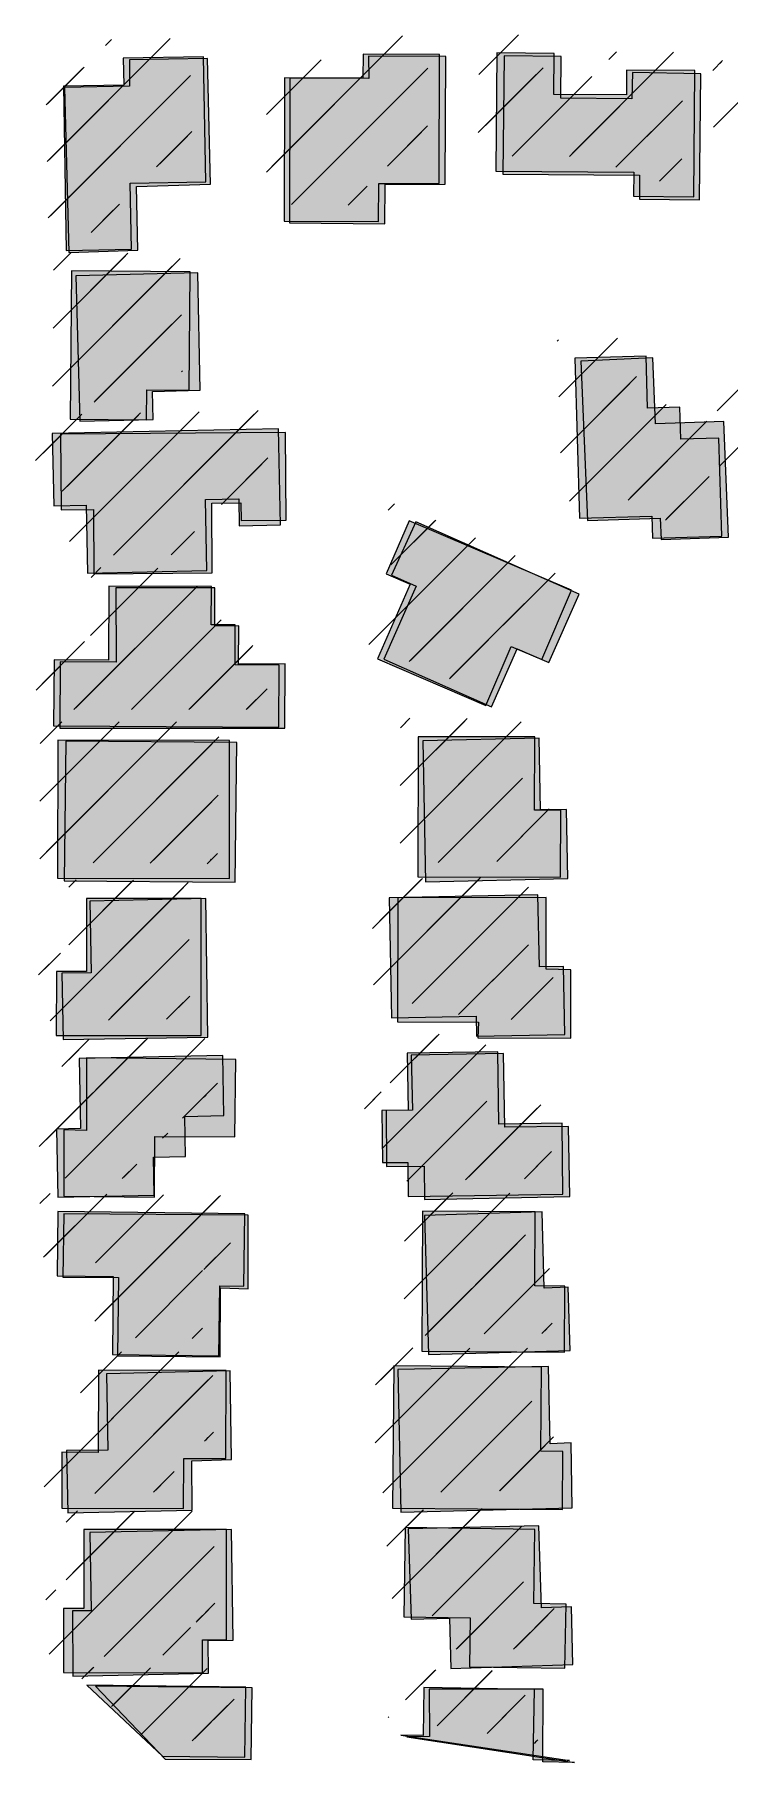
# Model space of a CAD drawing. Extents: x 6438959 to 7279357, y 1424492 to 2039161.
# Drawn here: x 6786032 to 6786303, y 1739742 to 1740417 of the extents above; entities that cross this region are included whole.
import ezdxf

# ---------------------------------------------------------------- set-up
doc = ezdxf.new("R2010")
doc.units = 21
doc.layers.add('BUILDINGS', color=9, linetype='Continuous')

msp = doc.modelspace()

# ---------------------------------------------------------------- hatches: boundary and pattern name
at = {"layer": 'BUILDINGS_HATCH'}
for points in [[(6786043.2, 1740397.12), (6786044.31, 1740332.97), (6786069.79, 1740333.43), (6786069.31, 1740359.25), (6786098.84, 1740359.74), (6786098, 1740408.64), (6786066.57, 1740408.09), (6786066.74, 1740397.53)], [(6786043.58, 1740396.61), (6786045.28, 1740332.18), (6786072.22, 1740333.13), (6786071.73, 1740357.88), (6786100.72, 1740358.85), (6786099.44, 1740407.99), (6786068.98, 1740407.38), (6786069.06, 1740397.19)], [(6786129.4, 1740344.45), (6786166.34, 1740344.31), (6786166.39, 1740359.17), (6786189.97, 1740359.07), (6786190.15, 1740409.5), (6786160.3, 1740409.62), (6786160.26, 1740400.23), (6786129.64, 1740400.34)], [(6786131.6, 1740343.81), (6786168.81, 1740343.38), (6786168.97, 1740358.68), (6786192.41, 1740358.87), (6786192.58, 1740408.76), (6786162.41, 1740408.87), (6786162.48, 1740400.14), (6786131.72, 1740400.25)], [(6786212.2, 1740363.91), (6786266.07, 1740363.52), (6786266, 1740354.12), (6786289.55, 1740353.91), (6786289.97, 1740403.22), (6786263.25, 1740403.4), (6786263.19, 1740393.68), (6786234.89, 1740393.88), (6786235.02, 1740409.91), (6786212.58, 1740410.09)], [(6786292.24, 1740401.93), (6786265.58, 1740402.44), (6786265.37, 1740392.24), (6786237.54, 1740392.38), (6786237.7, 1740408.76), (6786215.43, 1740408.94), (6786214.93, 1740362.7), (6786268.25, 1740362.41), (6786268.32, 1740352.94), (6786291.76, 1740352.77)], [(6786045.87, 1740267.04), (6786075.72, 1740266.81), (6786075.83, 1740278.54), (6786092.33, 1740278.42), (6786092.71, 1740324.55), (6786046.36, 1740324.94)], [(6786049.63, 1740266.31), (6786078.33, 1740266.91), (6786077.95, 1740277.83), (6786096.69, 1740278.34), (6786095.73, 1740324.22), (6786047.99, 1740323.1)], [(6786243.08, 1740290.9), (6786244.86, 1740228.36), (6786273.12, 1740229.14), (6786273.36, 1740220.55), (6786300.43, 1740221.32), (6786299.32, 1740259.61), (6786284.41, 1740259.2), (6786284.05, 1740271.72), (6786271.48, 1740271.36), (6786270.91, 1740291.68)], [(6786245.41, 1740289.76), (6786247.97, 1740227.51), (6786276.38, 1740228.47), (6786276.74, 1740220.1), (6786303.09, 1740221.05), (6786301.26, 1740266.18), (6786274.61, 1740265.24), (6786273.52, 1740291.08)], [(6786038.86, 1740261.45), (6786039.47, 1740233.27), (6786052.03, 1740233.55), (6786052.6, 1740206.94), (6786099.29, 1740207.94), (6786098.68, 1740235.72), (6786111.71, 1740236.01), (6786111.92, 1740225.42), (6786127.97, 1740225.77), (6786127.19, 1740263.3)], [(6786129.93, 1740261.87), (6786042.05, 1740261.15), (6786042.29, 1740231.65), (6786054.89, 1740231.76), (6786055.09, 1740206.63), (6786101.38, 1740207.01), (6786101.15, 1740234.32), (6786112.58, 1740234.41), (6786112.63, 1740227.5), (6786130.21, 1740227.64)], [(6786165.98, 1740173.42), (6786208.25, 1740155.31), (6786218.2, 1740178.33), (6786230.1, 1740173.26), (6786241.75, 1740200.23), (6786178.34, 1740227.38), (6786169.37, 1740206.62), (6786178.63, 1740202.69)], [(6786168.44, 1740173.34), (6786210.48, 1740154.75), (6786220.55, 1740177.4), (6786232.9, 1740172.04), (6786244.69, 1740198.72), (6786180.89, 1740226.96), (6786171.39, 1740206.13), (6786181.1, 1740201.84)], [(6786039.38, 1740147.3), (6786127.38, 1740146.75), (6786127.54, 1740171), (6786110.25, 1740171.11), (6786110.36, 1740186.73), (6786100.93, 1740186.8), (6786101.01, 1740201.66), (6786060.96, 1740201.91), (6786060.76, 1740172.96), (6786039.55, 1740173.12)], [(6786129.7, 1740146.44), (6786129.79, 1740171.56), (6786111.63, 1740171.41), (6786111.8, 1740186.34), (6786102.42, 1740186.27), (6786102.3, 1740201.2), (6786063.63, 1740201.24), (6786063.87, 1740172.11), (6786041.9, 1740172.3), (6786041.82, 1740146.45)], [(6786040.92, 1740087.78), (6786108.07, 1740087.67), (6786108.12, 1740141.64), (6786041.01, 1740141.74)], [(6786043.48, 1740086.74), (6786110.27, 1740086.2), (6786111, 1740140.82), (6786044.2, 1740141.37)], [(6786181.7, 1740088.28), (6786237.48, 1740088.19), (6786237.53, 1740114.37), (6786227.33, 1740114.39), (6786227.36, 1740142.98), (6786181.81, 1740143.04)], [(6786184.68, 1740086.44), (6786240.33, 1740087.63), (6786239.81, 1740114.57), (6786229.56, 1740114.48), (6786229.04, 1740142.52), (6786183.64, 1740141.42)], [(6786170.49, 1740080.14), (6786171.43, 1740033.21), (6786204.44, 1740033.88), (6786204.59, 1740026.05), (6786239.16, 1740026.74), (6786238.62, 1740053.35), (6786229.18, 1740053.16), (6786228.6, 1740081.3)], [(6786040.4, 1740026.35), (6786096.97, 1740026.3), (6786097.06, 1740079.86), (6786052.27, 1740079.93), (6786052.24, 1740051.39), (6786040.46, 1740051.4)], [(6786043.11, 1740024.84), (6786099.64, 1740025.67), (6786098.9, 1740079.91), (6786053.5, 1740078.81), (6786054.03, 1740050.78), (6786042.6, 1740050.69)], [(6786231.89, 1740080.27), (6786173.89, 1740080.16), (6786173.7, 1740031.73), (6786205.34, 1740031.63), (6786205.1, 1740025.44), (6786241.42, 1740025.37), (6786241.5, 1740051.95), (6786231.83, 1740052.24)], [(6786167.66, 1739997.02), (6786167.94, 1739976.7), (6786177.73, 1739976.82), (6786177.92, 1739963.53), (6786238.41, 1739964.39), (6786238.03, 1739992.13), (6786213.31, 1739991.79), (6786212.91, 1740019.93), (6786177.55, 1740019.46), (6786177.88, 1739997.18)], [(6786040.44, 1739989.82), (6786040.98, 1739963.21), (6786078.67, 1739963.99), (6786078.37, 1739978.85), (6786090.94, 1739979.1), (6786090.63, 1739994.75), (6786105.92, 1739995.06), (6786105.44, 1740018.5), (6786049.32, 1740017.39), (6786049.87, 1739990.01)], [(6786078.76, 1739963.23), (6786078.86, 1739986.9), (6786110.21, 1739986.79), (6786110.55, 1740017.02), (6786052.25, 1740017.63), (6786052.19, 1739989.23), (6786043.4, 1739989.52), (6786043.32, 1739963.67)], [(6786241.05, 1739963.47), (6786240.53, 1739990.77), (6786215.64, 1739990.57), (6786215.11, 1740019.33), (6786179.08, 1740018.67), (6786179.55, 1739997.19), (6786169.3, 1739997.11), (6786169.48, 1739975.26), (6786184.12, 1739975.38), (6786184.23, 1739962.27)], [(6786040.73, 1739932.55), (6786062.7, 1739932.29), (6786062.34, 1739901.78), (6786103.97, 1739901.28), (6786104.3, 1739928.66), (6786113.73, 1739928.52), (6786114.09, 1739956.67), (6786041.02, 1739957.57)], [(6786104.47, 1739900.81), (6786104.54, 1739927.76), (6786115.38, 1739927.48), (6786115.44, 1739956.25), (6786043.37, 1739956.75), (6786042.99, 1739931.99), (6786064.67, 1739931.8), (6786064.33, 1739901.21)], [(6786183.22, 1739903.06), (6786239, 1739902.71), (6786239.17, 1739928.53), (6786227.36, 1739928.62), (6786227.57, 1739957.53), (6786183.56, 1739957.82)], [(6786230.26, 1739957.55), (6786184.28, 1739956.08), (6786185.9, 1739901.84), (6786241.25, 1739903.39), (6786240.46, 1739928.14), (6786231.09, 1739927.7)], [(6786042.61, 1739841.72), (6786090.16, 1739841.63), (6786090.2, 1739861.19), (6786106.7, 1739861.18), (6786106.77, 1739895.59), (6786056.85, 1739895.65), (6786056.79, 1739863.57), (6786042.64, 1739863.6)], [(6786044.42, 1739864.27), (6786044.91, 1739839.88), (6786093.53, 1739841), (6786093.38, 1739860.3), (6786108.9, 1739860.79), (6786108.32, 1739895.38), (6786060, 1739894.26), (6786060.53, 1739864.4)], [(6786171.83, 1739841.75), (6786238.21, 1739841.24), (6786238.41, 1739863.93), (6786229.77, 1739864), (6786230.03, 1739896.85), (6786172.25, 1739897.29)], [(6786173.93, 1739895.92), (6786174.98, 1739840.21), (6786242.05, 1739841.86), (6786241.54, 1739867.34), (6786233.35, 1739866.91), (6786232.81, 1739897.13)], [(6786043.26, 1739777.56), (6786097.48, 1739777.5), (6786097.49, 1739790.39), (6786106.93, 1739790.39), (6786106.98, 1739833.4), (6786051.21, 1739833.48), (6786051.17, 1739802.61), (6786043.29, 1739802.61)], [(6786108.83, 1739833.48), (6786053.47, 1739832.3), (6786054.02, 1739801.72), (6786046.69, 1739801.66), (6786046.9, 1739776.17), (6786099.91, 1739777.33), (6786099.81, 1739790.08), (6786109.48, 1739790.16)], [(6786176.25, 1739799.37), (6786202.18, 1739798.96), (6786201.87, 1739779.81), (6786239.19, 1739779.24), (6786239.6, 1739804.26), (6786227.03, 1739804.48), (6786227.47, 1739833.4), (6786176.78, 1739834.19)], [(6786230.06, 1739802.8), (6786228.92, 1739834.83), (6786177.96, 1739833.69), (6786179.13, 1739798.37), (6786194.06, 1739798.86), (6786194.52, 1739779.2), (6786242.25, 1739780.69), (6786241.78, 1739803.26)], [(6786081.9, 1739744.89), (6786114.1, 1739744.46), (6786114.46, 1739771.81), (6786052.41, 1739772.65)], [(6786082.91, 1739743.7), (6786116.59, 1739743.61), (6786116.95, 1739771.65), (6786055.72, 1739772.24)], [(6786240.89, 1739743.28), (6786226.77, 1739743.53), (6786227.28, 1739770.91), (6786184.09, 1739771.69), (6786183.75, 1739752.93), (6786175.1, 1739753.12)], [(6786242.86, 1739742.46), (6786230.56, 1739742.72), (6786230.62, 1739771.12), (6786186.09, 1739771.12), (6786186.24, 1739752.55), (6786177.45, 1739752.48)]]:
    msp.add_hatch(color=251, dxfattribs=at).paths.add_polyline_path(points)
at = {"layer": 'BUILDINGS_SHADOW'}
h = msp.add_hatch(dxfattribs=at)
h.set_pattern_fill('ANSI31', scale=5)
h.paths.add_polyline_path([(6786036.25, 1740404.32), (6786037.36, 1740340.17), (6786062.84, 1740340.63), (6786062.37, 1740366.44), (6786091.89, 1740366.94), (6786091.05, 1740415.83), (6786059.62, 1740415.28), (6786059.8, 1740404.73)])
h = msp.add_hatch(dxfattribs=at)
h.set_pattern_fill('ANSI31', scale=5)
h.paths.add_polyline_path([(6786036.64, 1740403.81), (6786038.33, 1740339.37), (6786065.28, 1740340.32), (6786064.78, 1740365.08), (6786093.77, 1740366.04), (6786092.49, 1740415.19), (6786062.03, 1740414.58), (6786062.12, 1740404.38)])
h = msp.add_hatch(dxfattribs=at)
h.set_pattern_fill('ANSI31', scale=5)
h.paths.add_polyline_path([(6786122.45, 1740351.64), (6786159.39, 1740351.51), (6786159.45, 1740366.36), (6786183.03, 1740366.26), (6786183.2, 1740416.7), (6786153.35, 1740416.82), (6786153.31, 1740407.42), (6786122.7, 1740407.54)])
h = msp.add_hatch(dxfattribs=at)
h.set_pattern_fill('ANSI31', scale=5)
h.paths.add_polyline_path([(6786124.65, 1740351), (6786161.86, 1740350.58), (6786162.03, 1740365.87), (6786185.46, 1740366.07), (6786185.64, 1740415.95), (6786155.47, 1740416.07), (6786155.54, 1740407.33), (6786124.78, 1740407.44)])
h = msp.add_hatch(dxfattribs=at)
h.set_pattern_fill('ANSI31', scale=5)
h.paths.add_polyline_path([(6786205.25, 1740371.11), (6786259.13, 1740370.71), (6786259.06, 1740361.32), (6786282.61, 1740361.11), (6786283.03, 1740410.41), (6786256.31, 1740410.6), (6786256.24, 1740400.87), (6786227.94, 1740401.08), (6786228.08, 1740417.1), (6786205.64, 1740417.28)])
h = msp.add_hatch(dxfattribs=at)
h.set_pattern_fill('ANSI31', scale=5)
h.paths.add_polyline_path([(6786285.29, 1740409.12), (6786258.63, 1740409.63), (6786258.42, 1740399.43), (6786230.59, 1740399.57), (6786230.75, 1740415.96), (6786208.49, 1740416.14), (6786207.99, 1740369.89), (6786261.3, 1740369.6), (6786261.38, 1740360.13), (6786284.82, 1740359.96)])
h = msp.add_hatch(dxfattribs=at)
h.set_pattern_fill('ANSI31', scale=5)
h.paths.add_polyline_path([(6786296.88, 1740407.03), (6786297.37, 1740375.36), (6786374.03, 1740376.46), (6786373.53, 1740408.17)])
h = msp.add_hatch(dxfattribs=at)
h.set_pattern_fill('ANSI31', scale=5)
h.paths.add_polyline_path([(6786299.67, 1740406.69), (6786299.63, 1740375.01), (6786376.68, 1740374.55), (6786376.71, 1740406.23)])
h = msp.add_hatch(dxfattribs=at)
h.set_pattern_fill('ANSI31', scale=5)
h.paths.add_polyline_path([(6786038.93, 1740274.24), (6786068.78, 1740274.01), (6786068.89, 1740285.73), (6786085.38, 1740285.61), (6786085.76, 1740331.75), (6786039.42, 1740332.14)])
h = msp.add_hatch(dxfattribs=at)
h.set_pattern_fill('ANSI31', scale=5)
h.paths.add_polyline_path([(6786042.68, 1740273.5), (6786071.38, 1740274.1), (6786071, 1740285.02), (6786089.75, 1740285.54), (6786088.78, 1740331.41), (6786041.05, 1740330.29)])
h = msp.add_hatch(dxfattribs=at)
h.set_pattern_fill('ANSI31', scale=5)
h.paths.add_polyline_path([(6786236.14, 1740298.1), (6786237.91, 1740235.56), (6786266.17, 1740236.33), (6786266.42, 1740227.74), (6786293.48, 1740228.51), (6786292.38, 1740266.81), (6786277.47, 1740266.39), (6786277.1, 1740278.92), (6786264.54, 1740278.56), (6786263.96, 1740298.87)])
h = msp.add_hatch(dxfattribs=at)
h.set_pattern_fill('ANSI31', scale=5)
h.paths.add_polyline_path([(6786238.46, 1740296.95), (6786241.02, 1740234.71), (6786269.43, 1740235.67), (6786269.79, 1740227.3), (6786296.15, 1740228.24), (6786294.31, 1740273.38), (6786267.66, 1740272.43), (6786266.57, 1740298.27)])
h = msp.add_hatch(dxfattribs=at)
h.set_pattern_fill('ANSI31', scale=5)
h.paths.add_polyline_path([(6786298.11, 1740289.14), (6786299.72, 1740239.49), (6786322.12, 1740240.22), (6786322.79, 1740219.87), (6786347.91, 1740220.69), (6786346.22, 1740273.04), (6786339.17, 1740272.83), (6786338.58, 1740290.45)])
h = msp.add_hatch(dxfattribs=at)
h.set_pattern_fill('ANSI31', scale=5)
h.paths.add_polyline_path([(6786350.41, 1740220.31), (6786348.81, 1740272.37), (6786341.78, 1740272.31), (6786341.34, 1740289.42), (6786300.64, 1740288.36), (6786301.92, 1740238.48), (6786324.77, 1740239.04), (6786325.22, 1740219.38)])
h = msp.add_hatch(dxfattribs=at)
h.set_pattern_fill('ANSI31', scale=5)
h.paths.add_polyline_path([(6786031.91, 1740268.64), (6786032.52, 1740240.47), (6786045.09, 1740240.75), (6786045.66, 1740214.14), (6786092.34, 1740215.14), (6786091.74, 1740242.92), (6786104.77, 1740243.2), (6786104.97, 1740232.61), (6786121.02, 1740232.96), (6786120.25, 1740270.5)])
h = msp.add_hatch(dxfattribs=at)
h.set_pattern_fill('ANSI31', scale=5)
h.paths.add_polyline_path([(6786122.98, 1740269.06), (6786035.11, 1740268.34), (6786035.35, 1740238.85), (6786047.94, 1740238.95), (6786048.15, 1740213.83), (6786094.43, 1740214.21), (6786094.21, 1740241.52), (6786105.63, 1740241.61), (6786105.69, 1740234.69), (6786123.26, 1740234.84)])
h = msp.add_hatch(dxfattribs=at)
h.set_pattern_fill('ANSI31', scale=5)
h.paths.add_polyline_path([(6786159.03, 1740180.62), (6786201.31, 1740162.5), (6786211.25, 1740185.53), (6786223.16, 1740180.45), (6786234.8, 1740207.42), (6786171.39, 1740234.57), (6786162.42, 1740213.82), (6786171.68, 1740209.89)])
h = msp.add_hatch(dxfattribs=at)
h.set_pattern_fill('ANSI31', scale=5)
h.paths.add_polyline_path([(6786161.5, 1740180.53), (6786203.54, 1740161.94), (6786213.61, 1740184.6), (6786225.95, 1740179.24), (6786237.74, 1740205.92), (6786173.95, 1740234.16), (6786164.45, 1740213.33), (6786174.15, 1740209.04)])
h = msp.add_hatch(dxfattribs=at)
h.set_pattern_fill('ANSI31', scale=5)
h.paths.add_polyline_path([(6786032.44, 1740154.49), (6786120.44, 1740153.94), (6786120.59, 1740178.19), (6786103.31, 1740178.31), (6786103.41, 1740193.93), (6786093.98, 1740194), (6786094.06, 1740208.85), (6786054.02, 1740209.11), (6786053.82, 1740180.16), (6786032.61, 1740180.31)])
h = msp.add_hatch(dxfattribs=at)
h.set_pattern_fill('ANSI31', scale=5)
h.paths.add_polyline_path([(6786122.76, 1740153.63), (6786122.84, 1740178.76), (6786104.68, 1740178.61), (6786104.85, 1740193.54), (6786095.48, 1740193.46), (6786095.36, 1740208.39), (6786056.69, 1740208.44), (6786056.93, 1740179.31), (6786034.96, 1740179.49), (6786034.87, 1740153.64)])
h = msp.add_hatch(dxfattribs=at)
h.set_pattern_fill('ANSI31', scale=5)
h.paths.add_polyline_path([(6786033.98, 1740094.97), (6786101.12, 1740094.87), (6786101.18, 1740148.83), (6786034.06, 1740148.94)])
h = msp.add_hatch(dxfattribs=at)
h.set_pattern_fill('ANSI31', scale=5)
h.paths.add_polyline_path([(6786036.54, 1740093.94), (6786103.33, 1740093.39), (6786104.05, 1740148.02), (6786037.26, 1740148.56)])
h = msp.add_hatch(dxfattribs=at)
h.set_pattern_fill('ANSI31', scale=5)
h.paths.add_polyline_path([(6786174.76, 1740095.47), (6786230.54, 1740095.38), (6786230.58, 1740121.56), (6786220.39, 1740121.59), (6786220.42, 1740150.17), (6786174.87, 1740150.24)])
h = msp.add_hatch(dxfattribs=at)
h.set_pattern_fill('ANSI31', scale=5)
h.paths.add_polyline_path([(6786177.73, 1740093.64), (6786233.38, 1740094.82), (6786232.87, 1740121.76), (6786222.62, 1740121.68), (6786222.09, 1740149.71), (6786176.7, 1740148.61)])
h = msp.add_hatch(dxfattribs=at)
h.set_pattern_fill('ANSI31', scale=5)
h.paths.add_polyline_path([(6786033.46, 1740033.54), (6786090.02, 1740033.49), (6786090.11, 1740087.06), (6786045.32, 1740087.13), (6786045.29, 1740058.58), (6786033.51, 1740058.59)])
h = msp.add_hatch(dxfattribs=at)
h.set_pattern_fill('ANSI31', scale=5)
h.paths.add_polyline_path([(6786163.55, 1740087.33), (6786164.49, 1740040.4), (6786197.5, 1740041.07), (6786197.65, 1740033.25), (6786232.21, 1740033.93), (6786231.67, 1740060.54), (6786222.24, 1740060.36), (6786221.66, 1740088.5)])
h = msp.add_hatch(dxfattribs=at)
h.set_pattern_fill('ANSI31', scale=5)
h.paths.add_polyline_path([(6786224.95, 1740087.47), (6786166.95, 1740087.36), (6786166.76, 1740038.93), (6786198.39, 1740038.82), (6786198.15, 1740032.63), (6786234.48, 1740032.57), (6786234.55, 1740059.15), (6786224.88, 1740059.43)])
h = msp.add_hatch(dxfattribs=at)
h.set_pattern_fill('ANSI31', scale=5)
h.paths.add_polyline_path([(6786036.16, 1740032.03), (6786092.69, 1740032.86), (6786091.96, 1740087.11), (6786046.56, 1740086.01), (6786047.08, 1740057.98), (6786035.66, 1740057.88)])
h = msp.add_hatch(dxfattribs=at)
h.set_pattern_fill('ANSI31', scale=5)
h.paths.add_polyline_path([(6786160.71, 1740004.21), (6786161, 1739983.9), (6786170.78, 1739984.02), (6786170.98, 1739970.73), (6786231.46, 1739971.59), (6786231.09, 1739999.33), (6786206.37, 1739998.98), (6786205.96, 1740027.12), (6786170.61, 1740026.65), (6786170.94, 1740004.37)])
h = msp.add_hatch(dxfattribs=at)
h.set_pattern_fill('ANSI31', scale=5)
h.paths.add_polyline_path([(6786234.11, 1739970.66), (6786233.59, 1739997.97), (6786208.69, 1739997.76), (6786208.16, 1740026.52), (6786172.14, 1740025.86), (6786172.61, 1740004.39), (6786162.35, 1740004.3), (6786162.53, 1739982.46), (6786177.18, 1739982.57), (6786177.29, 1739969.47)])
h = msp.add_hatch(dxfattribs=at)
h.set_pattern_fill('ANSI31', scale=5)
h.paths.add_polyline_path([(6786033.49, 1739997.02), (6786034.03, 1739970.41), (6786071.73, 1739971.19), (6786071.43, 1739986.04), (6786083.99, 1739986.29), (6786083.69, 1740001.95), (6786098.98, 1740002.25), (6786098.49, 1740025.7), (6786042.38, 1740024.58), (6786042.92, 1739997.21)])
h = msp.add_hatch(dxfattribs=at)
h.set_pattern_fill('ANSI31', scale=5)
h.paths.add_polyline_path([(6786071.82, 1739970.42), (6786071.92, 1739994.09), (6786103.26, 1739993.99), (6786103.6, 1740024.21), (6786045.3, 1740024.83), (6786045.24, 1739996.42), (6786036.45, 1739996.72), (6786036.37, 1739970.86)])
h = msp.add_hatch(dxfattribs=at)
h.set_pattern_fill('ANSI31', scale=5)
h.paths.add_polyline_path([(6786033.78, 1739939.75), (6786055.76, 1739939.49), (6786055.39, 1739908.97), (6786097.02, 1739908.47), (6786097.35, 1739935.86), (6786106.79, 1739935.72), (6786107.14, 1739963.87), (6786034.08, 1739964.76)])
h = msp.add_hatch(dxfattribs=at)
h.set_pattern_fill('ANSI31', scale=5)
h.paths.add_polyline_path([(6786097.52, 1739908.01), (6786097.6, 1739934.95), (6786108.44, 1739934.68), (6786108.49, 1739963.44), (6786036.43, 1739963.94), (6786036.04, 1739939.18), (6786057.72, 1739938.99), (6786057.39, 1739908.41)])
h = msp.add_hatch(dxfattribs=at)
h.set_pattern_fill('ANSI31', scale=5)
h.paths.add_polyline_path([(6786176.28, 1739910.25), (6786232.05, 1739909.91), (6786232.22, 1739935.73), (6786220.42, 1739935.81), (6786220.62, 1739964.72), (6786176.62, 1739965.02)])
h = msp.add_hatch(dxfattribs=at)
h.set_pattern_fill('ANSI31', scale=5)
h.paths.add_polyline_path([(6786223.32, 1739964.75), (6786177.34, 1739963.28), (6786178.95, 1739909.04), (6786234.3, 1739910.58), (6786233.52, 1739935.34), (6786224.15, 1739934.9)])
h = msp.add_hatch(dxfattribs=at)
h.set_pattern_fill('ANSI31', scale=5)
h.paths.add_polyline_path([(6786035.67, 1739848.91), (6786083.21, 1739848.83), (6786083.26, 1739868.38), (6786099.75, 1739868.37), (6786099.82, 1739902.78), (6786049.9, 1739902.85), (6786049.85, 1739870.77), (6786035.7, 1739870.8)])
h = msp.add_hatch(dxfattribs=at)
h.set_pattern_fill('ANSI31', scale=5)
h.paths.add_polyline_path([(6786037.48, 1739871.47), (6786037.97, 1739847.07), (6786086.59, 1739848.2), (6786086.43, 1739867.5), (6786101.95, 1739867.99), (6786101.38, 1739902.58), (6786053.05, 1739901.45), (6786053.59, 1739871.6)])
h = msp.add_hatch(dxfattribs=at)
h.set_pattern_fill('ANSI31', scale=5)
h.paths.add_polyline_path([(6786164.89, 1739848.95), (6786231.27, 1739848.44), (6786231.46, 1739871.12), (6786222.82, 1739871.2), (6786223.08, 1739904.05), (6786165.31, 1739904.48)])
h = msp.add_hatch(dxfattribs=at)
h.set_pattern_fill('ANSI31', scale=5)
h.paths.add_polyline_path([(6786166.99, 1739903.11), (6786168.03, 1739847.41), (6786235.1, 1739849.05), (6786234.6, 1739874.54), (6786226.4, 1739874.11), (6786225.86, 1739904.32)])
h = msp.add_hatch(dxfattribs=at)
h.set_pattern_fill('ANSI31', scale=5)
h.paths.add_polyline_path([(6786036.31, 1739784.76), (6786090.54, 1739784.69), (6786090.55, 1739797.58), (6786099.98, 1739797.59), (6786100.04, 1739840.59), (6786044.26, 1739840.68), (6786044.22, 1739809.8), (6786036.34, 1739809.81)])
h = msp.add_hatch(dxfattribs=at)
h.set_pattern_fill('ANSI31', scale=5)
h.paths.add_polyline_path([(6786101.88, 1739840.68), (6786046.53, 1739839.5), (6786047.07, 1739808.91), (6786039.75, 1739808.85), (6786039.96, 1739783.37), (6786092.97, 1739784.53), (6786092.86, 1739797.27), (6786102.53, 1739797.35)])
h = msp.add_hatch(dxfattribs=at)
h.set_pattern_fill('ANSI31', scale=5)
h.paths.add_polyline_path([(6786169.3, 1739806.57), (6786195.23, 1739806.16), (6786194.92, 1739787), (6786232.25, 1739786.44), (6786232.66, 1739811.45), (6786220.09, 1739811.68), (6786220.52, 1739840.59), (6786169.84, 1739841.38)])
h = msp.add_hatch(dxfattribs=at)
h.set_pattern_fill('ANSI31', scale=5)
h.paths.add_polyline_path([(6786223.12, 1739809.99), (6786221.98, 1739842.03), (6786171.02, 1739840.88), (6786172.18, 1739805.57), (6786187.12, 1739806.06), (6786187.57, 1739786.4), (6786235.31, 1739787.88), (6786234.83, 1739810.45)])
h = msp.add_hatch(dxfattribs=at)
h.set_pattern_fill('ANSI31', scale=5)
h.paths.add_polyline_path([(6786074.95, 1739752.08), (6786107.15, 1739751.66), (6786107.51, 1739779.01), (6786045.46, 1739779.84)])
h = msp.add_hatch(dxfattribs=at)
h.set_pattern_fill('ANSI31', scale=5)
h.paths.add_polyline_path([(6786075.96, 1739750.89), (6786109.65, 1739750.8), (6786110.01, 1739778.84), (6786048.78, 1739779.43)])
h = msp.add_hatch(dxfattribs=at)
h.set_pattern_fill('ANSI31', scale=5)
h.paths.add_polyline_path([(6786233.95, 1739750.47), (6786219.83, 1739750.72), (6786220.33, 1739778.11), (6786177.15, 1739778.88), (6786176.8, 1739760.13), (6786168.16, 1739760.31)])
h = msp.add_hatch(dxfattribs=at)
h.set_pattern_fill('ANSI31', scale=5)
h.paths.add_polyline_path([(6786235.92, 1739749.65), (6786223.61, 1739749.92), (6786223.67, 1739778.32), (6786179.14, 1739778.32), (6786179.3, 1739759.75), (6786170.51, 1739759.68)])

# ---------------------------------------------------------------- linework, layer by layer
at = {"layer": 'BUILDINGS'}
for points in [[(6786043.2, 1740397.12), (6786044.31, 1740332.97), (6786069.79, 1740333.43), (6786069.31, 1740359.25), (6786098.84, 1740359.74), (6786098, 1740408.64), (6786066.57, 1740408.09), (6786066.74, 1740397.53), (6786043.2, 1740397.12)], [(6786043.58, 1740396.61), (6786045.28, 1740332.18), (6786072.22, 1740333.13), (6786071.73, 1740357.88), (6786100.72, 1740358.85), (6786099.44, 1740407.99), (6786068.98, 1740407.38), (6786069.06, 1740397.19), (6786043.58, 1740396.61)], [(6786129.4, 1740344.45), (6786166.34, 1740344.31), (6786166.39, 1740359.17), (6786189.97, 1740359.07), (6786190.15, 1740409.5), (6786160.3, 1740409.62), (6786160.26, 1740400.23), (6786129.64, 1740400.34), (6786129.4, 1740344.45)], [(6786131.6, 1740343.81), (6786168.81, 1740343.38), (6786168.97, 1740358.68), (6786192.41, 1740358.87), (6786192.58, 1740408.76), (6786162.41, 1740408.87), (6786162.48, 1740400.14), (6786131.72, 1740400.25), (6786131.6, 1740343.81)], [(6786212.2, 1740363.91), (6786266.07, 1740363.52), (6786266, 1740354.12), (6786289.55, 1740353.91), (6786289.97, 1740403.22), (6786263.25, 1740403.4), (6786263.19, 1740393.68), (6786234.89, 1740393.88), (6786235.02, 1740409.91), (6786212.58, 1740410.09), (6786212.2, 1740363.91)], [(6786292.24, 1740401.93), (6786265.58, 1740402.44), (6786265.37, 1740392.24), (6786237.54, 1740392.38), (6786237.7, 1740408.76), (6786215.43, 1740408.94), (6786214.93, 1740362.7), (6786268.25, 1740362.41), (6786268.32, 1740352.94), (6786291.76, 1740352.77), (6786292.24, 1740401.93)], [(6786045.87, 1740267.04), (6786075.72, 1740266.81), (6786075.83, 1740278.54), (6786092.33, 1740278.42), (6786092.71, 1740324.55), (6786046.36, 1740324.94), (6786045.87, 1740267.04)], [(6786049.63, 1740266.31), (6786078.33, 1740266.91), (6786077.95, 1740277.83), (6786096.69, 1740278.34), (6786095.73, 1740324.22), (6786047.99, 1740323.1), (6786049.63, 1740266.31)], [(6786243.08, 1740290.9), (6786244.86, 1740228.36), (6786273.12, 1740229.14), (6786273.36, 1740220.55), (6786300.43, 1740221.32), (6786299.32, 1740259.61), (6786284.41, 1740259.2), (6786284.05, 1740271.72), (6786271.48, 1740271.36), (6786270.91, 1740291.68), (6786243.08, 1740290.9)], [(6786245.41, 1740289.76), (6786247.97, 1740227.51), (6786276.38, 1740228.47), (6786276.74, 1740220.1), (6786303.09, 1740221.05), (6786301.26, 1740266.18), (6786274.61, 1740265.24), (6786273.52, 1740291.08), (6786245.41, 1740289.76)], [(6786038.86, 1740261.45), (6786039.47, 1740233.27), (6786052.03, 1740233.55), (6786052.6, 1740206.94), (6786099.29, 1740207.94), (6786098.68, 1740235.72), (6786111.71, 1740236.01), (6786111.92, 1740225.42), (6786127.97, 1740225.77), (6786127.19, 1740263.3), (6786038.86, 1740261.45)], [(6786129.93, 1740261.87), (6786042.05, 1740261.15), (6786042.29, 1740231.65), (6786054.89, 1740231.76), (6786055.09, 1740206.63), (6786101.38, 1740207.01), (6786101.15, 1740234.32), (6786112.58, 1740234.41), (6786112.63, 1740227.5), (6786130.21, 1740227.64), (6786129.93, 1740261.87)], [(6786165.98, 1740173.42), (6786208.25, 1740155.31), (6786218.2, 1740178.33), (6786230.1, 1740173.26), (6786241.75, 1740200.23), (6786178.34, 1740227.38), (6786169.37, 1740206.62), (6786178.63, 1740202.69), (6786165.98, 1740173.42)], [(6786168.44, 1740173.34), (6786210.48, 1740154.75), (6786220.55, 1740177.4), (6786232.9, 1740172.04), (6786244.69, 1740198.72), (6786180.89, 1740226.96), (6786171.39, 1740206.13), (6786181.1, 1740201.84), (6786168.44, 1740173.34)], [(6786039.38, 1740147.3), (6786127.38, 1740146.75), (6786127.54, 1740171), (6786110.25, 1740171.11), (6786110.36, 1740186.73), (6786100.93, 1740186.8), (6786101.01, 1740201.66), (6786060.96, 1740201.91), (6786060.76, 1740172.96), (6786039.55, 1740173.12), (6786039.38, 1740147.3)], [(6786129.7, 1740146.44), (6786129.79, 1740171.56), (6786111.63, 1740171.41), (6786111.8, 1740186.34), (6786102.42, 1740186.27), (6786102.3, 1740201.2), (6786063.63, 1740201.24), (6786063.87, 1740172.11), (6786041.9, 1740172.3), (6786041.82, 1740146.45), (6786129.7, 1740146.44)], [(6786040.92, 1740087.78), (6786108.07, 1740087.67), (6786108.12, 1740141.64), (6786041.01, 1740141.74), (6786040.92, 1740087.78)], [(6786043.48, 1740086.74), (6786110.27, 1740086.2), (6786111, 1740140.82), (6786044.2, 1740141.37), (6786043.48, 1740086.74)], [(6786181.7, 1740088.28), (6786237.48, 1740088.19), (6786237.53, 1740114.37), (6786227.33, 1740114.39), (6786227.36, 1740142.98), (6786181.81, 1740143.04), (6786181.7, 1740088.28)], [(6786184.68, 1740086.44), (6786240.33, 1740087.63), (6786239.81, 1740114.57), (6786229.56, 1740114.48), (6786229.04, 1740142.52), (6786183.64, 1740141.42), (6786184.68, 1740086.44)], [(6786170.49, 1740080.14), (6786171.43, 1740033.21), (6786204.44, 1740033.88), (6786204.59, 1740026.05), (6786239.16, 1740026.74), (6786238.62, 1740053.35), (6786229.18, 1740053.16), (6786228.6, 1740081.3), (6786170.49, 1740080.14)], [(6786040.4, 1740026.35), (6786096.97, 1740026.3), (6786097.06, 1740079.86), (6786052.27, 1740079.93), (6786052.24, 1740051.39), (6786040.46, 1740051.4), (6786040.4, 1740026.35)], [(6786043.11, 1740024.84), (6786099.64, 1740025.67), (6786098.9, 1740079.91), (6786053.5, 1740078.81), (6786054.03, 1740050.78), (6786042.6, 1740050.69), (6786043.11, 1740024.84)], [(6786231.89, 1740080.27), (6786173.89, 1740080.16), (6786173.7, 1740031.73), (6786205.34, 1740031.63), (6786205.1, 1740025.44), (6786241.42, 1740025.37), (6786241.5, 1740051.95), (6786231.83, 1740052.24), (6786231.89, 1740080.27)], [(6786167.66, 1739997.02), (6786167.94, 1739976.7), (6786177.73, 1739976.82), (6786177.92, 1739963.53), (6786238.41, 1739964.39), (6786238.03, 1739992.13), (6786213.31, 1739991.79), (6786212.91, 1740019.93), (6786177.55, 1740019.46), (6786177.88, 1739997.18), (6786167.66, 1739997.02)], [(6786040.44, 1739989.82), (6786040.98, 1739963.21), (6786078.67, 1739963.99), (6786078.37, 1739978.85), (6786090.94, 1739979.1), (6786090.63, 1739994.75), (6786105.92, 1739995.06), (6786105.44, 1740018.5), (6786049.32, 1740017.39), (6786049.87, 1739990.01), (6786040.44, 1739989.82)], [(6786078.76, 1739963.23), (6786078.86, 1739986.9), (6786110.21, 1739986.79), (6786110.55, 1740017.02), (6786052.25, 1740017.63), (6786052.19, 1739989.23), (6786043.4, 1739989.52), (6786043.32, 1739963.67), (6786078.76, 1739963.23)], [(6786241.05, 1739963.47), (6786240.53, 1739990.77), (6786215.64, 1739990.57), (6786215.11, 1740019.33), (6786179.08, 1740018.67), (6786179.55, 1739997.19), (6786169.3, 1739997.11), (6786169.48, 1739975.26), (6786184.12, 1739975.38), (6786184.23, 1739962.27), (6786241.05, 1739963.47)], [(6786040.73, 1739932.55), (6786062.7, 1739932.29), (6786062.34, 1739901.78), (6786103.97, 1739901.28), (6786104.3, 1739928.66), (6786113.73, 1739928.52), (6786114.09, 1739956.67), (6786041.02, 1739957.57), (6786040.73, 1739932.55)], [(6786104.47, 1739900.81), (6786104.54, 1739927.76), (6786115.38, 1739927.48), (6786115.44, 1739956.25), (6786043.37, 1739956.75), (6786042.99, 1739931.99), (6786064.67, 1739931.8), (6786064.33, 1739901.21), (6786104.47, 1739900.81)], [(6786183.22, 1739903.06), (6786239, 1739902.71), (6786239.17, 1739928.53), (6786227.36, 1739928.62), (6786227.57, 1739957.53), (6786183.56, 1739957.82), (6786183.22, 1739903.06)], [(6786230.26, 1739957.55), (6786184.28, 1739956.08), (6786185.9, 1739901.84), (6786241.25, 1739903.39), (6786240.46, 1739928.14), (6786231.09, 1739927.7), (6786230.26, 1739957.55)], [(6786042.61, 1739841.72), (6786090.16, 1739841.63), (6786090.2, 1739861.19), (6786106.7, 1739861.18), (6786106.77, 1739895.59), (6786056.85, 1739895.65), (6786056.79, 1739863.57), (6786042.64, 1739863.6), (6786042.61, 1739841.72)], [(6786044.42, 1739864.27), (6786044.91, 1739839.88), (6786093.53, 1739841), (6786093.38, 1739860.3), (6786108.9, 1739860.79), (6786108.32, 1739895.38), (6786060, 1739894.26), (6786060.53, 1739864.4), (6786044.42, 1739864.27)], [(6786171.83, 1739841.75), (6786238.21, 1739841.24), (6786238.41, 1739863.93), (6786229.77, 1739864), (6786230.03, 1739896.85), (6786172.25, 1739897.29), (6786171.83, 1739841.75)], [(6786173.93, 1739895.92), (6786174.98, 1739840.21), (6786242.05, 1739841.86), (6786241.54, 1739867.34), (6786233.35, 1739866.91), (6786232.81, 1739897.13), (6786173.93, 1739895.92)], [(6786043.26, 1739777.56), (6786097.48, 1739777.5), (6786097.49, 1739790.39), (6786106.93, 1739790.39), (6786106.98, 1739833.4), (6786051.21, 1739833.48), (6786051.17, 1739802.61), (6786043.29, 1739802.61), (6786043.26, 1739777.56)], [(6786108.83, 1739833.48), (6786053.47, 1739832.3), (6786054.02, 1739801.72), (6786046.69, 1739801.66), (6786046.9, 1739776.17), (6786099.91, 1739777.33), (6786099.81, 1739790.08), (6786109.48, 1739790.16), (6786108.83, 1739833.48)], [(6786176.25, 1739799.37), (6786202.18, 1739798.96), (6786201.87, 1739779.81), (6786239.19, 1739779.24), (6786239.6, 1739804.26), (6786227.03, 1739804.48), (6786227.47, 1739833.4), (6786176.78, 1739834.19), (6786176.25, 1739799.37)], [(6786230.06, 1739802.8), (6786228.92, 1739834.83), (6786177.96, 1739833.69), (6786179.13, 1739798.37), (6786194.06, 1739798.86), (6786194.52, 1739779.2), (6786242.25, 1739780.69), (6786241.78, 1739803.26), (6786230.06, 1739802.8)], [(6786081.9, 1739744.89), (6786114.1, 1739744.46), (6786114.46, 1739771.81), (6786052.41, 1739772.65)], [(6786082.91, 1739743.7), (6786116.59, 1739743.61), (6786116.95, 1739771.65), (6786055.72, 1739772.24)], [(6786240.89, 1739743.28), (6786226.77, 1739743.53), (6786227.28, 1739770.91), (6786184.09, 1739771.69), (6786183.75, 1739752.93), (6786175.1, 1739753.12)], [(6786242.86, 1739742.46), (6786230.56, 1739742.72), (6786230.62, 1739771.12), (6786186.09, 1739771.12), (6786186.24, 1739752.55), (6786177.45, 1739752.48)]]:
    msp.add_lwpolyline(points, close=True, dxfattribs=at)

doc.saveas('drawing.dxf')
